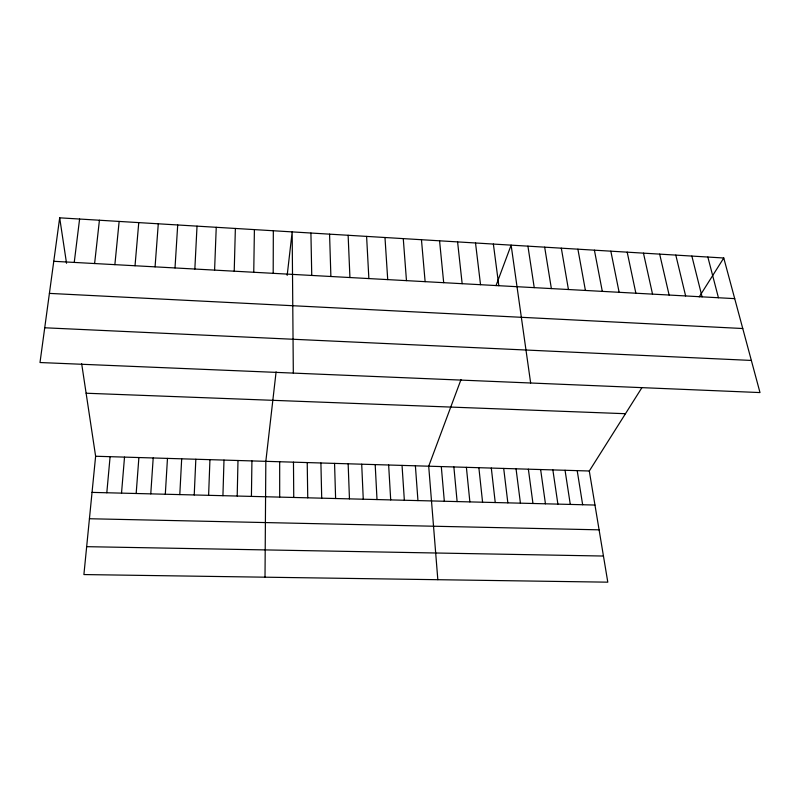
<?xml version="1.0" encoding="UTF-8"?>
<svg xmlns="http://www.w3.org/2000/svg" width="800" height="800" viewBox="0 0 800 800"><rect width="100%" height="100%" fill="white"/><g stroke="black" fill="none" stroke-linecap="round" stroke-linejoin="round"><path stroke-width="1.2" d="M273.19 273.33L273.33 230.75M265.01 577.19L265.83 461.34L276.1 371.85M251.42 496.4L251.93 460.92M253.75 272.27L254.4 229.61M237.2 496.05L237.99 460.5M234.22 271.19L235.37 228.46M222.93 495.69L223.99 460.09M208.61 495.33L209.94 459.67M214.59 270.12L216.24 227.3M194.23 494.96L195.83 459.25M194.85 269.04L197.02 226.14M179.8 494.6L181.68 458.82M165.31 494.24L167.47 458.4M175.01 267.95L177.7 224.97M150.77 493.87L153.2 457.97M155.07 266.85L158.28 223.79M136.17 493.5L138.89 457.54M121.52 493.13L124.52 457.12M135.02 265.75L138.76 222.61M106.81 492.76L110.1 456.68M81.67 363.73L95.62 456.25L83.9 574.56L607.8 582.17L589.3 471L641.89 387.7M114.87 264.65L119.14 221.43M94.61 263.54L99.42 220.23M287.18 275.35L292.17 231.89L293.32 373.1M74.24 262.42L79.6 219.04M59.68 217.83L40 362.53L760 392.57L723.77 258L59.68 217.83L66.54 263.29M461 379.58L428.7 466.2L437.83 579.7M496.03 285.63L511.13 245.13L530.65 383M699.22 296.88L723.77 258M86.66 546.67L603.45 556.04M89.43 518.74L599.09 529.83M92.04 492.39L594.97 505.05M95.62 456.25L589.3 471M86.12 393.23L625.46 413.71M44.73 327.78L751.35 360.44M49.4 293.39L742.76 328.52M53.77 261.3L734.71 298.64M707.85 257.03L718.43 297.74M691.86 256.07L702.07 296.85M675.8 255.09L685.63 295.95M659.67 254.12L669.12 295.04M643.46 253.14L652.54 294.13M627.19 252.15L635.87 293.22M610.83 251.17L619.13 292.3M594.4 250.17L602.31 291.38M577.9 249.17L585.41 290.45M561.32 248.17L568.43 289.52M544.67 247.16L551.37 288.58M577.2 470.64L582.65 504.74M565.05 470.27L570.29 504.43M527.93 246.15L534.23 287.64M552.86 469.91L557.89 504.12M540.63 469.54L545.45 503.81M528.37 469.18L532.96 503.49M493.37 244.06L498.82 285.7M516.05 468.81L520.43 503.18M503.7 468.44L507.85 502.86M475.52 242.98L480.53 284.7M491.31 468.07L495.24 502.54M457.59 241.9L462.16 283.69M478.87 467.7L482.58 502.22M466.39 467.33L469.87 501.9M439.57 240.81L443.69 282.68M453.87 466.95L457.12 501.58M421.46 239.71L425.12 281.66M441.3 466.58L444.33 501.26M403.27 238.61L406.47 280.64M415.39 465.8L417.95 500.6M402.04 465.4L404.35 500.25M384.98 237.51L387.72 279.61M388.64 465L390.7 499.91M366.6 236.39L368.87 278.58M375.19 464.6L377.01 499.57M361.7 464.2L363.26 499.22M348.13 235.28L349.93 277.54M348.15 463.79L349.46 498.87M329.57 234.15L330.89 276.49M334.56 463.39L335.61 498.52M320.91 462.98L321.71 498.17M310.92 233.03L311.75 275.45M307.22 462.57L307.75 497.82M293.47 462.16L293.75 497.47M279.68 461.75L279.69 497.12"/></g></svg>
